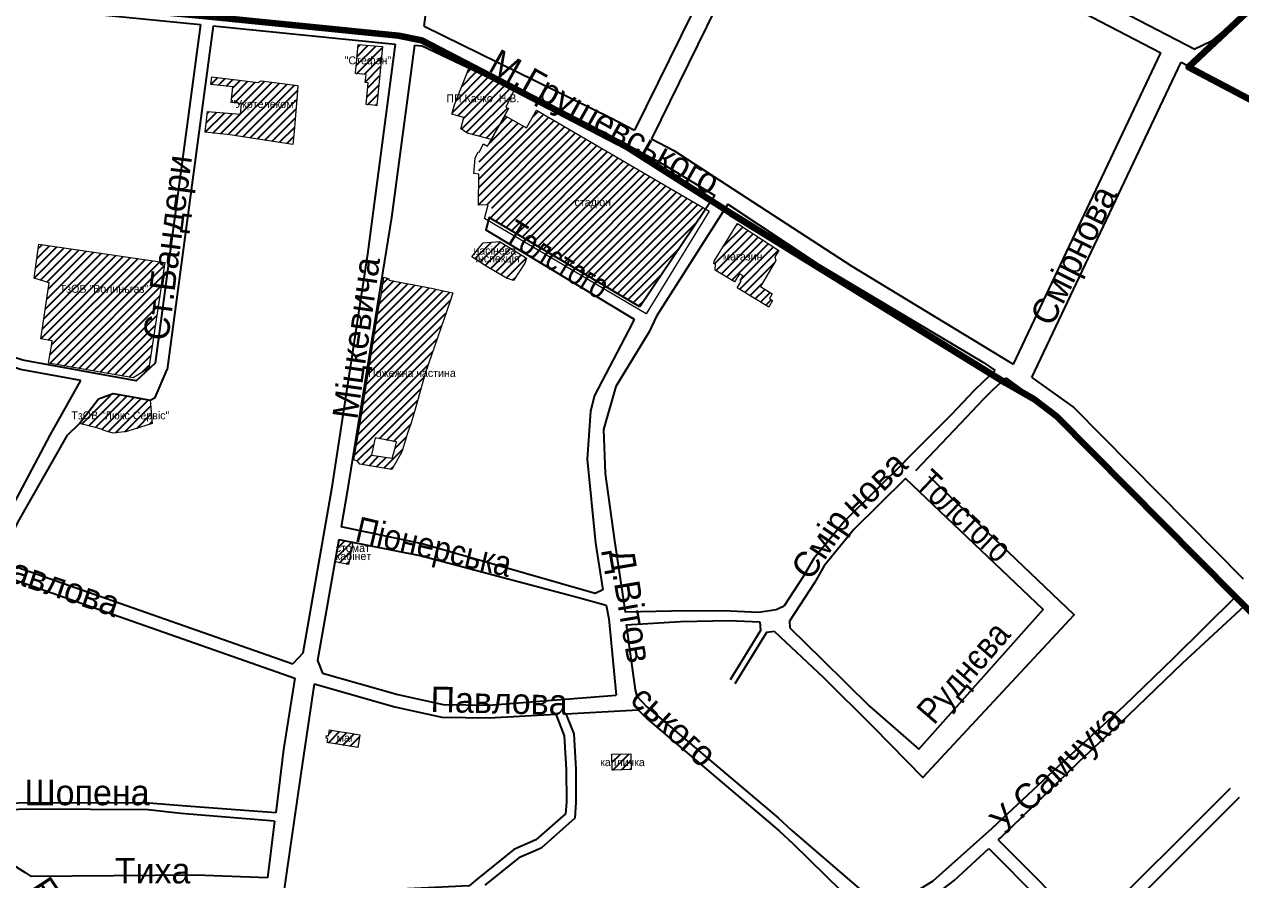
# Model space of a CAD drawing. Header units: millimetres. Extents: x 1378883 to 1389513, y 5662980 to 5673292.
# Drawn here: x 1384166 to 1384931, y 5666793 to 5667331 of the extents above; entities that cross this region are included whole.
import ezdxf
from ezdxf.enums import TextEntityAlignment as Align

# ---------------------------------------------------------------- set-up
doc = ezdxf.new("R2010")
doc.units = ezdxf.units.MM
for name, color, linetype in [('вулиці', 7, 'Continuous'), ('ВулНазва', 7, 'Continuous'), ('КартаСкан', 252, 'Continuous'), ('район', 6, 'Continuous')]:
    doc.layers.add(name, color=color, linetype=linetype)
picture_1 = doc.add_image_def('image1.tif', size_in_pixel=(29607, 29619))
pattern_1 = [(45, (2.4066, 2.8008), (-2.6516504294, 2.6516504294), [])]

msp = doc.modelspace()

# ---------------------------------------------------------------- hatches: boundary and pattern name
at = {"layer": 'вулиці', "lineweight": -2}
h = msp.add_hatch(dxfattribs=at)
h.set_pattern_fill('ANSI31', color=164, scale=30, style=0)
h.set_pattern_definition(pattern_1)
h.paths.add_polyline_path([(1384375.96, 5667318.22), (1384374.63, 5667304.29), (1384374.48, 5667302.65), (1384374.22, 5667299.93), (1384380.96, 5667299.48), (1384380.46, 5667294.33), (1384382.31, 5667294.22), (1384381.01, 5667280.43), (1384387.68, 5667279.89), (1384389.73, 5667301.58), (1384391.19, 5667316.96)])
h.paths.add_polyline_path([(1384363.37, 5667303.92), (1384400.87, 5667303.92), (1384400.87, 5667311.42), (1384363.37, 5667311.42)], flags=9)
h = msp.add_hatch(dxfattribs=at)
h.set_pattern_fill('ANSI31', color=2, scale=30, style=0)
h.set_pattern_definition(pattern_1)
h.paths.add_polyline_path([(1384470.57, 5667277.96), (1384468.78, 5667278.85), (1384474.12, 5667289.65), (1384445.67, 5667303.2), (1384436.61, 5667280.32), (1384434.94, 5667274.4), (1384442.47, 5667272.35), (1384440.61, 5667265.24), (1384444.73, 5667262.4), (1384455.01, 5667259.81), (1384459.78, 5667258.6), (1384462.21, 5667262.97)])
h.paths.add_polyline_path([(1384422.73, 5667280.66), (1384486.06, 5667280.66), (1384486.06, 5667288.16), (1384422.73, 5667288.16)], flags=9)
h = msp.add_hatch(dxfattribs=at)
h.set_pattern_fill('ANSI31', color=164, scale=30, style=0)
h.set_pattern_definition(pattern_1)
h.paths.add_polyline_path([(1384315.05, 5667295.47), (1384313.15, 5667294.36), (1384283.83, 5667297.83), (1384283.3, 5667293.19), (1384297.14, 5667291.65), (1384296.05, 5667281.74), (1384302.6, 5667281.16), (1384302, 5667274.49), (1384281.3, 5667276.22), (1384279.76, 5667263.08), (1384295.24, 5667261.5), (1384334.84, 5667255.47), (1384335.82, 5667263.48), (1384337.7, 5667286.37), (1384337.98, 5667292.49)])
h.paths.add_polyline_path([(1384288.28, 5667276.33), (1384345.78, 5667276.33), (1384345.78, 5667283.83), (1384288.28, 5667283.83)], flags=9)
h = msp.add_hatch(dxfattribs=at)
h.set_pattern_fill('ANSI31', color=5, scale=30, style=0)
h.set_pattern_definition(pattern_1)
h.paths.add_polyline_path([(1384488.22, 5667277.02), (1384481.87, 5667265.84), (1384468.38, 5667273.49), (1384461.71, 5667262.03), (1384452.01, 5667244.62), (1384451.65, 5667217.11), (1384460.66, 5667217.57), (1384458.34, 5667209.42), (1384553.17, 5667153.32), (1384594.53, 5667214.73)])
h.paths.add_polyline_path([(1384505.83, 5667214.11), (1384541.25, 5667214.11), (1384541.25, 5667222.86), (1384505.83, 5667222.86)], flags=24)
h.paths.add_polyline_path([(1384450.83, 5667200.27), (1384539.18, 5667145.4), (1384551.84, 5667165.79), (1384463.49, 5667220.65)], flags=9)
h = msp.add_hatch(dxfattribs=at)
h.set_pattern_fill('ANSI31', color=164, scale=30, style=0)
h.set_pattern_definition(pattern_1)
h.paths.add_polyline_path([(1384175.18, 5667192.61), (1384172.11, 5667171.2), (1384181.67, 5667168.3), (1384176.41, 5667133.07), (1384183.58, 5667131.92), (1384183.02, 5667128.49), (1384182.45, 5667125.06), (1384181.89, 5667121.6), (1384181.27, 5667117.83), (1384234.54, 5667108.66), (1384244.29, 5667114.74), (1384254.32, 5667181.06)])
h.paths.add_polyline_path([(1384178.16, 5667160.85), (1384253.99, 5667160.85), (1384253.99, 5667168.35), (1384178.16, 5667168.35)], flags=25)
h.paths.add_polyline_path([(1384262.36, 5667112.43), (1384282.05, 5667264.49), (1384254.28, 5667268.09), (1384234.59, 5667116.02)], flags=9)
h = msp.add_hatch(dxfattribs=at)
h.set_pattern_fill('ANSI31', color=5, scale=30, style=0)
h.set_pattern_definition(pattern_1)
h.paths.add_polyline_path([(1384377.87, 5667083.89), (1384375.36, 5667069.1), (1384375.36, 5667069.1), (1384373.3, 5667057.06), (1384375.49, 5667056.27), (1384377.03, 5667054.32), (1384397.23, 5667050.96), (1384403.15, 5667061.56), (1384403.84, 5667063.33), (1384407.07, 5667073.78), (1384409.4, 5667080.28), (1384411.16, 5667086.69), (1384418.12, 5667111.25), (1384420.3, 5667117.43), (1384433.8, 5667156.89), (1384435.55, 5667162.03), (1384427.55, 5667163.83), (1384423.21, 5667164.81), (1384407.72, 5667167.7), (1384395.46, 5667170.11), (1384394.98, 5667171.08), (1384392.18, 5667171.86), (1384390.47, 5667160.36), (1384388.84, 5667152.04)])
h.paths.add_polyline_path([(1384386.65, 5667070.91), (1384400.09, 5667068.27), (1384398.88, 5667062.83), (1384397.36, 5667058.02), (1384384.33, 5667059.91), (1384385.61, 5667066.02), (1384385.62, 5667066.01)], flags=16)
h.paths.add_polyline_path([(1384372.26, 5667107.86), (1384447.26, 5667107.86), (1384447.26, 5667115.36), (1384372.26, 5667115.36)], flags=9)
h.paths.add_polyline_path([(1384381, 5667064.85), (1384399.9, 5667198.18), (1384372.18, 5667202.12), (1384353.27, 5667068.78)], flags=9)
h = msp.add_hatch(dxfattribs=at)
h.set_pattern_fill('ANSI31', color=2, scale=30, style=0)
h.set_pattern_definition(pattern_1)
h.paths.add_polyline_path([(1384614.5, 5667205.61), (1384599.81, 5667181.92), (1384599.75, 5667180.39), (1384600.68, 5667180.34), (1384600.53, 5667176.3), (1384604.26, 5667173.96), (1384604.34, 5667174.09), (1384612.65, 5667168.89), (1384615.82, 5667174.12), (1384618.06, 5667172.72), (1384616.28, 5667169.88), (1384616.97, 5667169.46), (1384614.27, 5667165.13), (1384634.18, 5667153.15), (1384636.66, 5667157.31), (1384634.65, 5667158.55), (1384636.41, 5667161.39), (1384628.97, 5667165.99), (1384638.77, 5667182.32), (1384638.14, 5667184.71), (1384640.58, 5667188.77)])
h.paths.add_polyline_path([(1384600.72, 5667182.41), (1384634.89, 5667182.41), (1384634.89, 5667187.41), (1384600.72, 5667187.41)], flags=24)
h = msp.add_hatch(dxfattribs=at)
h.set_pattern_fill('ANSI31', color=5, scale=30, style=0)
h.set_pattern_definition(pattern_1)
h.paths.add_polyline_path([(1384469.25, 5667171.24), (1384473.77, 5667169.86), (1384480.91, 5667180.8), (1384481.91, 5667183.81), (1384475.47, 5667187.81), (1384464.85, 5667194.3), (1384454.57, 5667193.61), (1384447.37, 5667184.62), (1384456.48, 5667178.86)])
h.paths.add_polyline_path([(1384441.42, 5667178.78), (1384486, 5667178.78), (1384486, 5667187.53), (1384441.42, 5667187.53)], flags=9)
h.paths.add_polyline_path([(1384441.94, 5667185), (1384481.94, 5667185), (1384481.94, 5667192.5), (1384441.94, 5667192.5)], flags=9)
h = msp.add_hatch(dxfattribs=at)
h.set_pattern_fill('ANSI31', color=2, scale=30, style=0)
h.set_pattern_definition(pattern_1)
h.paths.add_polyline_path([(1384245.22, 5667094.61), (1384226.88, 5667097.79), (1384218.92, 5667097.61), (1384212.57, 5667095.34), (1384200.63, 5667079.8), (1384213.13, 5667076.78), (1384216.93, 5667075.28), (1384221.78, 5667073.81), (1384230.53, 5667074.8), (1384246.32, 5667079.98)])
h.paths.add_polyline_path([(1384191.97, 5667079.36), (1384260.81, 5667079.36), (1384260.81, 5667089.42), (1384191.97, 5667089.42)], flags=9)
h = msp.add_hatch(dxfattribs=at)
h.set_pattern_fill('ANSI31', color=5, scale=30, style=0)
h.set_pattern_definition(pattern_1)
h.paths.add_polyline_path([(1384372.04, 5667001.83), (1384372.64, 5667005.41), (1384364.11, 5667006.95), (1384361.55, 5666992.84), (1384364.58, 5666992.23), (1384369.87, 5666991.15)])
h.paths.add_polyline_path([(1384355.47, 5666992.86), (1384390.47, 5666992.86), (1384390.47, 5667000.36), (1384355.47, 5667000.36)], flags=9)
h.paths.add_polyline_path([(1384357.6, 5666999.08), (1384387.6, 5666999.08), (1384387.6, 5667004.08), (1384357.6, 5667004.08)], flags=9)
h = msp.add_hatch(dxfattribs=at)
h.set_pattern_fill('ANSI31', color=2, scale=30, style=0)
h.set_pattern_definition(pattern_1)
h.paths.add_polyline_path([(1384362.72, 5666886.47), (1384357.87, 5666887.26), (1384357.24, 5666883.54), (1384356.05, 5666883.74), (1384355.76, 5666881.97), (1384356.95, 5666881.77), (1384356.53, 5666879.26), (1384375.77, 5666876.09), (1384376.94, 5666884.04), (1384370.95, 5666885.15)])
h.paths.add_polyline_path([(1384360.77, 5666879.65), (1384374.93, 5666879.65), (1384374.93, 5666884.65), (1384360.77, 5666884.65)], flags=24)
h = msp.add_hatch(dxfattribs=at)
h.set_pattern_fill('ANSI31', color=5, scale=30, style=0)
h.set_pattern_definition(pattern_1)
h.paths.add_polyline_path([(1384547.43, 5666872.22), (1384535.43, 5666871.85), (1384535.74, 5666861.85), (1384547.74, 5666862.22)])
h.paths.add_polyline_path([(1384522.63, 5666864.36), (1384561.8, 5666864.36), (1384561.8, 5666869.36), (1384522.63, 5666869.36)], flags=9)

# ---------------------------------------------------------------- linework, layer by layer
at = {"layer": 'вулиці', "color": 7}
for points in [[(1384417.39, 5667329.74), (1384444, 5667527.38), (1384446.5, 5667534.39), (1384454.6, 5667536.13)], [(1385085.42, 5667481.77), (1384926.86, 5667332.32), (1384912.31, 5667320.05), (1384902.25, 5667315.23)], [(1384637.34, 5667442.38), (1384549.78, 5667264.41)], [(1384647.78, 5667436.79), (1384560.46, 5667258.92)], [(1384647.78, 5667436.79), (1384700.25, 5667408.01), (1384826.82, 5667341.18), (1384880.92, 5667312.99)], [(1384734.51, 5667402.54), (1384832.14, 5667351.76), (1384902.25, 5667315.23)], [(1384109.38, 5667314.94), (1384109.38, 5667314.94), (1384126.28, 5667345.58), (1384138.38, 5667347.79), (1384156.21, 5667345.84), (1384217.06, 5667336.76), (1384276.78, 5667330.79)], [(1384276.78, 5667330.79), (1384248.3, 5667117.75), (1384236.27, 5667106.73), (1384164.98, 5667119.79), (1384134.77, 5667129.39), (1384123.36, 5667133.42), (1384095.6, 5667136.22)], [(1384284.74, 5667329.99), (1384255.84, 5667113.82)], [(1384284.74, 5667329.99), (1384399.15, 5667318.55)], [(1384417.39, 5667329.74), (1384534.42, 5667272.31), (1384549.78, 5667264.41)], [(1384399.15, 5667318.55), (1384381.87, 5667186.33), (1384359.15, 5667038.49), (1384341.08, 5666935.38), (1384334.89, 5666928.64)], [(1384411.48, 5667317.75), (1384397, 5667209.55), (1384369.02, 5667036.87), (1384365.32, 5667014.9)], [(1384411.48, 5667317.75), (1384416.17, 5667317.44), (1384530.23, 5667263.33), (1384567.9, 5667243.04), (1384600.29, 5667223.28)], [(1384788.11, 5667117.11), (1384880.89, 5667313.01)], [(1384799.68, 5667108.84), (1384893.6, 5667307.13)], [(1384893.6, 5667307.13), (1384922.41, 5667292.12), (1385071.34, 5667213.04)], [(1384560.46, 5667258.92), (1384574.58, 5667251.66), (1384686.56, 5667178.92), (1384786.37, 5667118.35), (1384788.11, 5667117.11)], [(1384608.44, 5667217.87), (1384563.66, 5667147.42), (1384559.09, 5667137.52), (1384537.94, 5667103.13), (1384530.26, 5667076.14), (1384531.42, 5667048.35), (1384537.25, 5667006.04), (1384543.87, 5666961.44), (1384543.87, 5666961.44)], [(1384600.29, 5667223.28), (1384553.17, 5667153.32)], [(1384608.44, 5667217.87), (1384665.81, 5667179.81), (1384769.31, 5667118.24), (1384776.65, 5667113.19)], [(1384553.17, 5667153.32), (1384458.34, 5667209.42), (1384456.17, 5667201.79), (1384549.58, 5667145.56)], [(1384549.58, 5667145.56), (1384548.32, 5667142.82), (1384524.67, 5667097.53), (1384522.15, 5667087.68), (1384520.1, 5667057.49), (1384525.34, 5667004.55), (1384529.81, 5666975.25)], [(1384201.6, 5667106.98), (1384163.53, 5667113.95), (1384132.87, 5667123.7), (1384122.04, 5667127.52), (1384097.06, 5667130.04)], [(1384149.92, 5666993.62), (1384162.19, 5667018.11), (1384193.19, 5667072.58), (1384200.63, 5667079.8), (1384212.57, 5667095.34), (1384221.88, 5667098.66), (1384233.76, 5667096.6), (1384245.22, 5667094.61), (1384248.21, 5667096.24), (1384255.84, 5667113.82)], [(1384719.72, 5667056), (1384749.16, 5667085.64), (1384763.64, 5667100.86), (1384769.46, 5667106.59), (1384776.65, 5667113.19)], [(1384139.17, 5666997.4), (1384143.45, 5666999.53), (1384182.18, 5667072.57), (1384201.6, 5667106.98)], [(1384726.67, 5667050.27), (1384754.96, 5667080.13), (1384769.34, 5667095.25), (1384774.98, 5667100.79), (1384783.41, 5667108.54)], [(1384783.41, 5667108.54), (1384816.19, 5667084.48), (1384927.76, 5666970.91)], [(1384799.68, 5667108.84), (1384826.21, 5667089.85), (1384932.59, 5666982.23)], [(1384720.18, 5667056.45), (1384681.89, 5667018.52), (1384662.53, 5666994.98), (1384656.11, 5666983.83), (1384644.03, 5666965.25)], [(1384637.76, 5666949.06), (1384668.62, 5666920.17), (1384700.01, 5666889.13), (1384731.21, 5666857.22), (1384826.4, 5666959.65), (1384735.2, 5667046.66)], [(1384529.81, 5666975.25), (1384525.12, 5666973.02), (1384416.22, 5667004.17), (1384365.32, 5667014.9)], [(1384363.79, 5667007.02), (1384350.42, 5666930.77), (1384353.62, 5666922.9)], [(1384363.79, 5667007.02), (1384415.75, 5666996.62), (1384514.57, 5666970.42), (1384531.88, 5666965.59)], [(1384100.76, 5667002.41), (1384336.18, 5666919.71)], [(1384149.92, 5666993.62), (1384334.89, 5666928.64)], [(1384531.88, 5666965.59), (1384533.61, 5666957.11), (1384538.28, 5666909)], [(1384638.85, 5666962.88), (1384644.03, 5666965.25)], [(1384701.7, 5666782.31), (1384709.14, 5666781.15), (1384714.96, 5666781.19), (1384726.67, 5666785.53), (1384737.61, 5666792.3), (1384774.67, 5666825.43), (1384819.53, 5666867.21), (1384857.79, 5666902.38), (1384889.05, 5666932.46), (1384927.76, 5666970.91)], [(1384778.43, 5666818.02), (1384780.12, 5666819.58), (1384829.41, 5666867.22), (1384854.97, 5666891.29), (1384894.41, 5666929.09), (1384933.39, 5666965.23)], [(1384543.87, 5666961.44), (1384573.1, 5666961.99), (1384605.55, 5666962.21), (1384627.84, 5666961.33), (1384638.85, 5666962.88)], [(1384544.53, 5666953.31), (1384578.82, 5666955.43), (1384609.37, 5666955.9), (1384628.71, 5666955.06), (1384628.71, 5666955.06)], [(1384544.53, 5666953.31), (1384550.3, 5666912.39), (1384551.23, 5666908.45), (1384557.58, 5666901.78), (1384640.16, 5666831.83), (1384648.81, 5666823.96), (1384695.52, 5666783.68), (1384701.7, 5666782.31), (1384701.7, 5666782.31)], [(1384628.71, 5666955.06), (1384628.97, 5666949.71), (1384609.86, 5666918.71)], [(1384637.76, 5666949.06), (1384632.8, 5666948.39), (1384612.84, 5666916.06)], [(1384336.18, 5666919.71), (1384329.04, 5666874.95), (1384324.09, 5666835.04)], [(1384353.62, 5666922.9), (1384400.98, 5666909.41), (1384429.46, 5666903.2), (1384458.17, 5666902.71), (1384538.28, 5666909)], [(1384348.37, 5666916.08), (1384339.87, 5666859.55), (1384326.07, 5666763.95)], [(1384348.37, 5666916.08), (1384399.03, 5666901.65), (1384428.53, 5666895.21), (1384458.33, 5666894.7), (1384500.3, 5666897.03)], [(1384500.3, 5666897.03), (1384505.61, 5666883.36), (1384506.79, 5666862.27), (1384506.96, 5666841.71), (1384506.42, 5666834.48), (1384487.76, 5666818.01), (1384473.81, 5666811.94), (1384451, 5666793.44), (1384445.81, 5666789.16), (1384407.03, 5666787.24), (1384404.06, 5666768.4), (1384396.38, 5666743.19)], [(1384506.6, 5666897.38), (1384511.55, 5666884.64), (1384512.79, 5666862.46), (1384512.96, 5666841.51), (1384512.22, 5666831.6), (1384491.02, 5666812.88), (1384476.95, 5666806.77), (1384455.7, 5666789.53)], [(1384506.6, 5666897.38), (1384552.12, 5666899.9)], [(1384552.12, 5666899.9), (1384557.87, 5666893.85), (1384640.79, 5666823.61), (1384649.4, 5666815.78), (1384690.12, 5666776), (1384693.95, 5666772.38), (1384695.09, 5666768.65), (1384702.44, 5666750.04), (1384711.86, 5666719.26), (1384737.5, 5666653.51), (1384750.81, 5666607.23), (1384755.57, 5666595.6)], [(1384778.43, 5666818.02), (1384835.19, 5666761.13), (1384924.67, 5666850.52)], [(1384840.77, 5666755.4), (1384930.33, 5666844.86)], [(1384324.09, 5666835.04), (1384268.04, 5666839.2), (1384244.23, 5666841.19), (1384171.67, 5666841.34), (1384123.84, 5666840.26), (1384111.28, 5666837.23), (1384094.37, 5666837.75)], [(1384323.43, 5666829.71), (1384264.48, 5666834.65), (1384243.79, 5666836.96), (1384171.71, 5666837.34), (1384124.36, 5666836.27), (1384118.78, 5666834.93)], [(1384118.78, 5666834.93), (1384118.93, 5666822.85), (1384137.37, 5666815.65), (1384166.56, 5666797.4), (1384170.37, 5666795.03)], [(1384323.43, 5666829.71), (1384319.02, 5666794.22)], [(1384710.74, 5666752.92), (1384711.35, 5666764.52), (1384718.82, 5666770.57), (1384733.99, 5666779.64), (1384750.92, 5666792.54), (1384772.56, 5666812.58)], [(1384772.56, 5666812.58), (1384835.11, 5666749.74)], [(1384319.02, 5666794.22), (1384273.77, 5666795.85), (1384170.37, 5666795.03)]]:
    msp.add_lwpolyline(points, dxfattribs=at)
msp.add_lwpolyline([(1384647.5, 5666951.39), (1384667.85, 5666931.52), (1384697.54, 5666902.2), (1384728.61, 5666875.04), (1384806.75, 5666962.81), (1384720.29, 5667045.3), (1384687.81, 5667013.12), (1384669.13, 5666990.41), (1384662.93, 5666979.65), (1384647.31, 5666955.61), (1384647.5, 5666951.39)], close=True, dxfattribs=at)
at = {"layer": 'ВулНазва', "color": 7, "lineweight": 9}
for points in [[(1384374.63, 5667304.29), (1384375.96, 5667318.22), (1384391.19, 5667316.96), (1384389.73, 5667301.58), (1384387.68, 5667279.89), (1384381.01, 5667280.43), (1384382.31, 5667294.22), (1384380.46, 5667294.33), (1384380.96, 5667299.48), (1384374.22, 5667299.93), (1384374.48, 5667302.65), (1384374.63, 5667304.29)], [(1384440.61, 5667265.24), (1384442.47, 5667272.35), (1384434.94, 5667274.4), (1384436.61, 5667280.32), (1384445.67, 5667303.2), (1384474.12, 5667289.65), (1384468.78, 5667278.85), (1384470.57, 5667277.96), (1384462.21, 5667262.97), (1384459.78, 5667258.6), (1384455.01, 5667259.81), (1384444.73, 5667262.4), (1384440.61, 5667265.24)], [(1384283.83, 5667297.83), (1384313.15, 5667294.36), (1384315.05, 5667295.47), (1384337.98, 5667292.49), (1384337.7, 5667286.37), (1384335.82, 5667263.48), (1384334.84, 5667255.47), (1384295.24, 5667261.5), (1384279.76, 5667263.08), (1384281.3, 5667276.22), (1384302, 5667274.49), (1384302.6, 5667281.16), (1384296.05, 5667281.74), (1384297.14, 5667291.65), (1384283.3, 5667293.19), (1384283.83, 5667297.83)], [(1384488.22, 5667277.02), (1384596.71, 5667213.45), (1384557.04, 5667148.95), (1384462.21, 5667204.76), (1384455.46, 5667208.75), (1384457.66, 5667217.42), (1384451.65, 5667217.11), (1384451.91, 5667236.76), (1384448.69, 5667237.04), (1384449.54, 5667246.67), (1384451.53, 5667250.8), (1384452.01, 5667250.56), (1384454.84, 5667255.74), (1384457.42, 5667254.34), (1384461.71, 5667262.03), (1384468.38, 5667273.49), (1384481.87, 5667265.84), (1384488.22, 5667277.02)], [(1384638.77, 5667182.32), (1384628.97, 5667165.99), (1384636.41, 5667161.39), (1384634.65, 5667158.55), (1384636.66, 5667157.31), (1384634.18, 5667153.15), (1384614.27, 5667165.13), (1384616.97, 5667169.46), (1384616.28, 5667169.88), (1384618.06, 5667172.72), (1384615.82, 5667174.12), (1384612.65, 5667168.89), (1384604.34, 5667174.09), (1384604.26, 5667173.96), (1384600.53, 5667176.3), (1384600.68, 5667180.34), (1384599.75, 5667180.39), (1384599.81, 5667181.92), (1384614.5, 5667205.61), (1384640.58, 5667188.77), (1384638.14, 5667184.71), (1384638.77, 5667182.32)], [(1384447.37, 5667184.62), (1384454.57, 5667193.61), (1384464.85, 5667194.3), (1384475.47, 5667187.81), (1384481.91, 5667183.81), (1384480.91, 5667180.8), (1384473.77, 5667169.86), (1384469.25, 5667171.24), (1384456.48, 5667178.86), (1384447.37, 5667184.62)], [(1384175.18, 5667192.61), (1384254.32, 5667181.06), (1384244.29, 5667114.74), (1384234.54, 5667108.66), (1384181.27, 5667117.83), (1384181.89, 5667121.6), (1384182.45, 5667125.06), (1384183.02, 5667128.49), (1384183.58, 5667131.92), (1384176.41, 5667133.07), (1384181.67, 5667168.3), (1384172.11, 5667171.2), (1384175.18, 5667192.61)], [(1384200.63, 5667079.8), (1384212.57, 5667095.34), (1384221.88, 5667098.66), (1384245.22, 5667094.61), (1384246.32, 5667079.98), (1384230.53, 5667074.8), (1384221.78, 5667073.81), (1384216.93, 5667075.28), (1384213.13, 5667076.78), (1384200.63, 5667079.8)], [(1384361.55, 5666992.84), (1384364.11, 5667006.95), (1384372.64, 5667005.41), (1384372.04, 5667001.83), (1384369.87, 5666991.15), (1384364.58, 5666992.23), (1384361.55, 5666992.84)], [(1384376.94, 5666884.04), (1384375.77, 5666876.09), (1384356.53, 5666879.26), (1384356.95, 5666881.77), (1384355.76, 5666881.97), (1384356.05, 5666883.74), (1384357.24, 5666883.54), (1384357.87, 5666887.26), (1384362.72, 5666886.47), (1384370.95, 5666885.15), (1384376.94, 5666884.04)], [(1384535.74, 5666861.85), (1384535.43, 5666871.85), (1384547.43, 5666872.22), (1384547.74, 5666862.22), (1384535.74, 5666861.85)]]:
    msp.add_lwpolyline(points, close=True, dxfattribs=at)
for points in [[(1384375.36, 5667069.1), (1384375.36, 5667069.1), (1384377.87, 5667083.89), (1384388.84, 5667152.04), (1384390.47, 5667160.36), (1384392.18, 5667171.86), (1384394.98, 5667171.08), (1384395.46, 5667170.11), (1384407.72, 5667167.7), (1384423.21, 5667164.81), (1384427.55, 5667163.83), (1384435.55, 5667162.03), (1384433.8, 5667156.89), (1384420.3, 5667117.43), (1384418.12, 5667111.25), (1384411.16, 5667086.69), (1384409.4, 5667080.28), (1384407.07, 5667073.78), (1384403.84, 5667063.33), (1384403.15, 5667061.56), (1384397.23, 5667050.96), (1384377.03, 5667054.32), (1384375.49, 5667056.27), (1384373.3, 5667057.06), (1384375.36, 5667069.09)], [(1384385.61, 5667066), (1384384.33, 5667059.91), (1384397.36, 5667058.02), (1384398.88, 5667062.83), (1384400.09, 5667068.27), (1384386.65, 5667070.91), (1384385.62, 5667066.01), (1384385.61, 5667066.02)]]:
    msp.add_lwpolyline(points, dxfattribs=at)
at = {"layer": 'район', "color": 6, "lineweight": 100}
for points in [[(1385480.47, 5666643.1), (1385627.65, 5666918.02), (1385420.57, 5667027.22), (1385181.7, 5667153.19), (1385074.9, 5667210.61), (1384898.26, 5667304.02), (1385085.97, 5667480.16), (1384953.28, 5667623.21), (1384940.93, 5667611.37), (1384902.64, 5667652.6), (1384889.83, 5667660.06), (1384888.2, 5667687.06), (1384886.38, 5667694.41), (1384811.53, 5667758.18), (1384692.63, 5667757.6), (1384674.67, 5667755.79), (1384693.15, 5668077.58)], [(1384117.06, 5667363.43), (1384194.79, 5667345.69), (1384253.55, 5667338.65), (1384273.8, 5667336.77), (1384401.37, 5667323.95), (1384415.75, 5667320.91), (1384544.19, 5667254.4), (1384610.29, 5667212.12), (1384782.89, 5667105.74), (1384801.08, 5667095.13), (1384815.25, 5667084.47), (1384926.81, 5666971.91), (1384937.62, 5666961.01), (1385042.88, 5666854.8), (1385248.38, 5666647.19)]]:
    msp.add_lwpolyline(points, dxfattribs=at)

# ---------------------------------------------------------------- texts
at = {"layer": 'ВулНазва', "color": 7, "lineweight": 9}
for s, p in [('"Стефан"', (1384382.12, 5667307.67)), ('ПП Качко  Н.В.', (1384454.4, 5667284.41)), ('"Укртелеком"', (1384317.03, 5667280.08)), ('стадіон', (1384523.54, 5667218.49)), ('насінева', (1384461.94, 5667188.75)), ('інспекція', (1384463.71, 5667183.16)), ('магазин', (1384617.81, 5667184.91)), ('ТзОВ "Волиньгаз"', (1384216.07, 5667164.6)), ('Пожежна частина', (1384409.76, 5667111.61)), ('ТзОВ "Люкс Сервіс"', (1384226.39, 5667084.39)), ('стомат', (1384372.6, 5667001.58)), ('кабінет', (1384372.97, 5666996.61)), ('маг', (1384367.85, 5666882.15)), ('капличка', (1384542.21, 5666866.86))]:
    msp.add_text(s, height=5, dxfattribs=at).set_placement(p, align=Align.MIDDLE)
at = {"layer": 'ВулНазва', "color": 1, "lineweight": 9}
for s, rotation, p in [('М.Грушевського', 330.62294, (1384529.96, 5667267.47)), ('Ст.Бандери', 82.62269, (1384258.32, 5667190.26)), ('Смiрнова', 63.82475, (1384827.65, 5667184.88)), ('Мiцкевича', 81.93077, (1384376.59, 5667133.48)), ('нова', 44.36396, (1384700.44, 5667041.91)), ('Смiр', 56.24564, (1384668.57, 5667003.12)), ('Павлова', 341.20721, (1384184.5, 5666979.24)), ('Д.Вiтов', 279.66395, (1384545.51, 5666965.05)), ('Павлова', 358.68788, (1384464.66, 5666905.41)), ('ського', 317.36062, (1384574.51, 5666889.6)), ('У.Самчука', 43.41779, (1384816.76, 5666860.93)), ('Винниченка', 45.5916, (1384957.74, 5666773.58)), ('Будищанська', 303.42433, (1384209.69, 5666734.98))]:
    msp.add_text(s, height=16, rotation=rotation, dxfattribs=at).set_placement(p, align=Align.MIDDLE)
for s, rotation, width, p in [('Толстого', 328.15963, 0.8, (1384501.34, 5667183.03)), ('Толстого', 316.58483, 0.8, (1384757.22, 5667021.78)), ('Піонерська', 346.8284, 0.9, (1384423.17, 5667000.45)), ('Руднєва', 49.26817, 0.9, (1384758.42, 5666921.86))]:
    msp.add_text(s, height=16, rotation=rotation, dxfattribs=dict(at, width=width)).set_placement(p, align=Align.MIDDLE)
for s, p in [('Шопена', (1384205.43, 5666847.67)), ('Тиха', (1384246.68, 5666798.53))]:
    msp.add_text(s, height=16, dxfattribs=at).set_placement(p, align=Align.MIDDLE)

# ---------------------------------------------------------------- pictures from other files: only their frames are drawn
at = {"layer": 'КартаСкан'}
image = msp.add_image(picture_1, insert=(1378952.03, 5663192.31), size_in_units=(10026.9, 10030.97), rotation=0.395435, dxfattribs=at)
image.dxf.flags = 15

doc.saveas('drawing.dxf')
